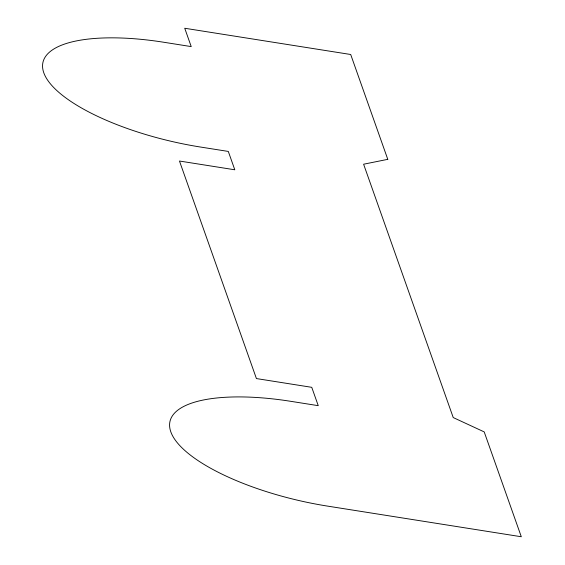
<?xml version="1.0" encoding="UTF-8"?>
<svg xmlns="http://www.w3.org/2000/svg" width="565" height="565" viewBox="0 0 565 565"><rect width="100%" height="100%" fill="white"/><g stroke="black" fill="none" stroke-linecap="round" stroke-linejoin="round"><path stroke-width="0.85" d="M387.781 159.337L363.606 164.217L453.229 417.563L484.212 431.914L521.297 536.75L327.665 506.127A142.839 47.919 13.1 0 1 170.814 431.837A142.839 47.919 13.1 0 1 290.579 401.291L318.243 405.663L311.753 387.322L256.425 378.571L179.472 161.032L234.793 169.783L228.302 151.434L200.639 147.062A142.839 47.919 13.1 0 1 43.788 72.765A142.839 47.919 13.1 0 1 163.553 42.22L191.217 46.598L184.727 28.25L350.696 54.494L387.781 159.337"/></g></svg>
